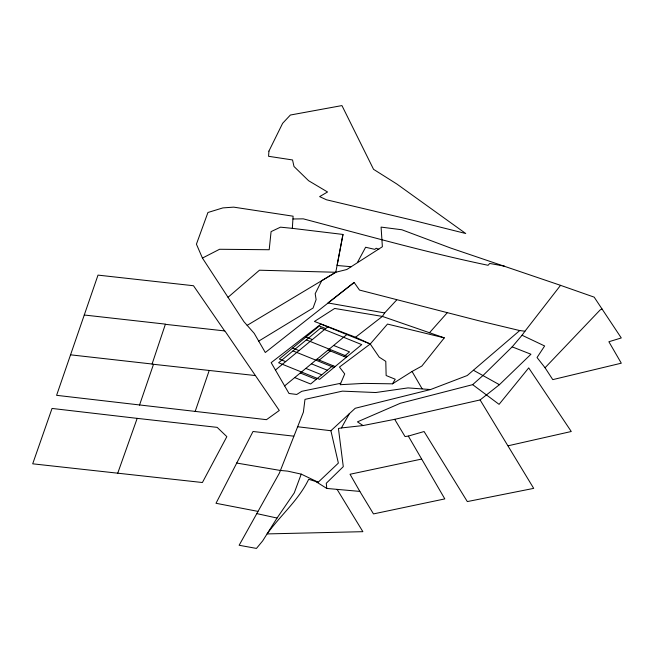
<?xml version="1.0" encoding="UTF-8"?>
<svg xmlns="http://www.w3.org/2000/svg" width="654" height="654" viewBox="0 0 654 654"><rect width="100%" height="100%" fill="white"/><g stroke="black" fill="none" stroke-linecap="round" stroke-linejoin="round"><path stroke-width="0.98" d="M560.543 285.34L450.68 248.046L401.875 229.767L381.086 227.102L382.377 246.738L351.182 266.709L337.08 265.491L342.974 234.443L292.338 228.344L293.106 216.196L233.658 207.138L222.883 207.907L207.939 212.493L196.421 244.179L202.438 258.077L243.909 321.662L254.21 333.352L265.303 352.514L354.141 282.471L359.487 290.065L478.973 320.795L519.717 330.556L524.949 331.218L560.543 285.34L594.167 297.137L621.275 337.946L608.882 341.748L621.3 363.191L552.761 379.631L545.052 367.752L537.04 357.525L544.643 345.966L522.056 335.249L512.172 346.857L483.249 375.273L472.654 384.65L400.322 403.281L357.436 421.863L363.068 425.55L394.689 419.328L480.101 399.937L499.411 384.707L530.95 354.231L512.172 346.857M258.706 341.118L313.078 308.026L316.111 299.589L315.187 293.703L321.703 280.729L335.78 272.26L342.974 234.443M70.501 354.82L152.08 364.016L165.421 324.131L84.268 315.007L56.596 395.327L266.489 419.672L279.283 410.483L224.911 330.957L165.315 324.319M139.498 405.161L153.51 364.294L255.42 375.568M195.154 411.497L209.198 370.516M84.268 315.007L98.01 275.113L193.494 285.733L224.657 330.965M137.185 418.364L52.042 408.448L32.7 463.817L202.405 482.521L226.848 436.643L217.169 427.364L137.185 418.364L117.695 473.292M430.553 389.539L355.236 408.268L330.899 430.724L338.363 463.106L318.179 482.243L301.232 474.125L294.251 492.895L277.043 518.042L262.663 540.899L256.45 548.42L239.135 545.264L279.397 473.095L303.382 412.167L304.977 399.373L342.426 391.133L375.731 392.531L407.982 387.904L430.553 389.539L467.201 375.543L519.717 330.556M293.769 436.169L253.008 431.493L216 503.286L257.913 511.371M357.395 262.532L365.627 247.245L374.75 249.362L376.23 248.234L378.797 249.362M394.689 419.328L405.039 436.561L408.325 436.079L444.81 498.904L373.491 513.913L359.847 491.407L326.796 488.44L326.264 483.281L343.285 466.645L338.429 428.484L341.429 427.945L349.481 413.418M392.482 383.833L395.237 379.238L386.138 375.527L385.786 361.36L379.222 357.158L370.238 343.996L355.572 337.235L314.427 321.457L334.684 308.451L382.386 316.413L444.303 337.856L421.863 366.044L412.061 371.472L392.482 383.833L363.918 383.383L340.129 384.707L344.715 373.924L339.467 367.058L370.238 343.996L387.503 324.073L444.303 337.856M396.676 299.965L384.666 312.939L382.386 316.413L355.572 337.235M522.056 335.249L524.949 331.218M228.025 297.317L259.466 270.208L335.78 272.26L346.824 269.497L351.182 266.709M429.474 332.763L447.246 312.743M545.052 367.752L600.127 309.971L601.95 308.925M275.448 370.041L327.777 326.845M284.629 385.909L346.857 334.554M319.226 360.133L330.344 350.953M332.861 365.643L310.625 383.996L294.725 377.579M343.988 356.463L349.547 351.877L333.646 345.459M354.141 282.471L327.948 302.949L384.666 312.939M335.78 272.26L247.163 325.357M202.438 258.077L219.564 249.272L269.195 249.738L271.083 231.614L280.501 227.167L292.338 228.344M408.325 436.079L424.086 431.534L467.332 501.577L533.697 488.375L480.101 399.937M508.199 445.766L571.269 431.501L528.718 367.9L499.084 404.352L472.654 384.65M421.544 459.092L350.029 474.256L359.847 491.407M340.734 383.277L301.788 391.305L296.744 394.452L289.019 393.487L271.173 362.659L320.942 324.09L370.238 343.996M341.429 427.945L363.068 425.55M292.959 218.984L303.26 218.845C364.679 235.015 425.901 252.313 488.088 265.295L489.732 263.456L504.586 266.17M297.537 426.735L330.899 430.724M236.527 463.024L280.092 470.414L287.695 471.133L301.232 474.125M152.08 364.016L153.51 364.294M256.662 513.578L277.043 518.042M318.179 482.243L308.688 479.292C298.608 500.204 280.46 515.295 267.094 533.917L362.872 531.677L337.153 489.478M325.692 328.57L319.332 326.003L279.299 359.046L285.659 361.613M305.99 337.023L312.342 339.589M306.325 339.892L347.348 356.455M328.087 350.045L346.236 357.378M292.64 348.034L299.001 350.601M316.969 359.226L335.118 366.551M292.984 350.904L334.006 367.474M311.41 363.812L327.302 370.229M305.843 368.398L321.743 374.824M300.284 372.993L316.184 379.41M473.488 370.287L499.411 384.707M315.71 481.475L326.796 488.44M412.061 371.472L422.108 388.77M268.917 151.123L268.573 156.298L292.534 159.952L293.989 166.484L308.598 180.717L327.54 191.982L319.634 196.617L326.501 199.789L412.903 220.284L465.73 233.511L396.782 183.97L373.557 169.329L341.944 105.58L290.368 115.03L282.626 123.312L268.917 151.123M320.697 328.03L278.612 362.766L319.634 379.336L361.727 344.593L320.697 328.03"/></g></svg>
